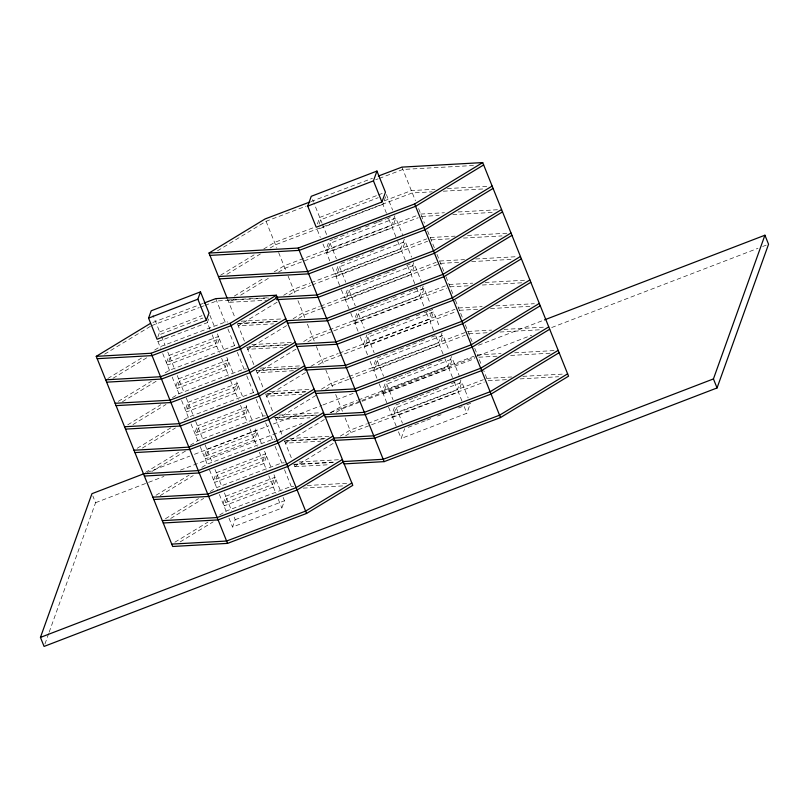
<?xml version="1.0" encoding="UTF-8"?>
<svg xmlns="http://www.w3.org/2000/svg" width="809" height="809" viewBox="0 0 809 809"><rect width="100%" height="100%" fill="white"/><g stroke="black" fill="none" stroke-linecap="round" stroke-linejoin="round"><path stroke-width="0.61" stroke-dasharray="4.04 3.03" d="M44.93 644.045L48.752 633.356M49.177 632.163L95.563 502.713L92.843 495.947M157.826 337.161L159.697 331.912L152.992 315.237M167.797 352.046L169.132 355.384L166.502 362.725L215.791 343.805L218.42 336.453L217.075 333.116M170.082 357.73L167.453 365.071L216.731 346.151L219.36 338.799L170.082 357.73L174.997 369.956M177.232 375.518L178.577 378.855L175.937 386.196L225.226 367.276L227.855 359.924L226.51 356.597M179.517 381.201L176.888 388.542L226.166 369.622L228.795 362.27L179.517 381.201L183.987 392.325M209.976 329.344L207.296 322.68L209.551 316.38M186.222 397.876L188.012 402.326L185.372 409.667L234.661 390.747L237.29 383.395L235.5 378.956M188.952 404.672L186.323 412.024L235.601 393.093L238.23 385.751L188.952 404.672L193.867 416.908M195.657 421.347L197.447 425.797L194.807 433.149L244.096 414.218L246.725 406.876L245.38 403.539M198.387 428.143L195.758 435.495L245.036 416.564L247.665 409.223L198.387 428.143L203.302 440.379M205.092 444.829L206.882 449.268L204.252 456.62L253.53 437.689L256.16 430.348L254.815 427.01M207.822 451.614L205.193 458.966L254.471 440.035L257.1 432.694L207.822 451.614L212.292 462.738M214.972 469.412L216.316 472.739L213.687 480.091L262.965 461.16L265.595 453.819L264.26 450.482M217.257 475.095L214.628 482.437L263.906 463.506L266.535 456.165L217.257 475.095L222.172 487.321M317.401 223.962L319.737 217.429L313.932 202.978M319.12 224.133L320.688 219.785L378.177 197.699M224.406 492.883L225.751 496.22L223.122 503.562L272.4 484.631L275.03 477.29L273.24 472.84M226.692 498.566L224.063 505.908L273.341 486.978L275.98 479.636L226.692 498.566L231.607 510.792M394.883 215.669L391.374 225.458L325.663 250.699L329.172 240.91L332.691 239.555M329.738 260.832L326.614 253.045L330.123 243.256L395.823 218.015L402.528 234.691M283.13 497.424L284.465 500.761L281.835 508.103L232.557 527.033L235.186 519.691L233.397 515.242M404.318 239.14L400.809 248.929L335.098 274.17L338.607 264.381M339.618 285.415L336.048 276.516L339.558 266.727L405.258 241.487L411.518 257.05M413.753 262.612L410.244 272.411L344.543 297.641L348.052 287.852M349.053 308.886L345.483 299.987L348.992 290.198L414.704 264.958L421.408 281.643M386.459 213.232L382.879 204.333L385.61 196.718M423.188 286.083L419.679 295.882L353.978 321.112L357.487 311.323M358.043 331.245L354.918 323.458L358.427 313.67L424.138 288.429L430.388 304.002M395.894 236.703L392.314 227.814L395.823 218.015M429.104 310.909L432.623 309.554L429.114 319.353L363.413 344.583L366.922 334.795M367.478 354.716L364.353 346.93L367.862 337.141L433.573 311.91L439.823 327.473M405.329 260.174L401.76 251.286L405.258 241.487M442.058 333.025L438.559 342.824L372.848 368.055L376.357 358.266L390.434 352.855M376.913 378.187L373.788 370.411L377.297 360.612L443.008 335.381L449.268 350.944M414.764 283.646L411.194 274.757L414.704 264.958M451.503 356.506L447.994 366.295L382.283 391.536L385.792 381.737L397.522 377.237M386.803 402.771L383.223 393.882L386.732 384.083L452.443 358.852L459.148 375.528M423.754 306.004L420.629 298.228L424.138 288.429M460.938 379.977L457.429 389.766L391.718 415.007L395.227 405.208L412.823 398.453M396.238 426.242L392.658 417.353L396.167 407.554L461.878 382.323L468.138 397.886M433.634 330.588L430.064 321.699L433.573 311.91M466.854 404.793L470.373 403.448L466.864 413.237L401.153 438.478L404.662 428.679M443.069 354.069L439.499 345.17L443.008 335.381M452.504 377.54L448.934 368.641L452.443 358.852M461.949 401.011L458.369 392.112L461.878 382.323M217.5 250.81L266.07 221.292L306.166 206.103M220.594 275.212L254.056 254.875M263.764 248.98L274.554 242.417L314.65 227.228M226.935 274.281L260.397 253.945M270.105 248.039L275.505 244.763L412.297 192.936L432.178 191.824M104.644 354.16L150.454 326.31M234.347 296.064L263.491 278.357M274.281 271.794L283.989 265.888L417.252 215.406M234.216 299.067L228.816 302.344L266.535 300.23M240.688 295.133L268.75 278.074M278.458 272.168L284.94 268.234L418.192 217.752M107.809 378.521L141.899 357.8M154.691 350.024L160.01 346.788L225.165 322.103L227.642 321.962M113.017 378.278L148.168 356.911M283.716 295.265L293.434 289.359L309.938 283.11M277.103 302.202L238.25 325.825L273.462 323.843M288.975 294.992L294.375 291.705L310.878 285.456M118.316 401.345L151.334 381.272M165.188 372.848L169.445 370.259L234.61 345.574L237.077 345.433M122.452 401.749L156.542 381.029M293.151 318.736L302.869 312.83L319.373 306.581M286.538 325.673L247.696 349.296L282.897 347.314M298.41 318.463L303.81 315.176L320.324 308.927M127.751 424.816L160.779 404.743M172.489 397.613L178.88 393.73L244.045 369.046L246.512 368.914M132.959 424.573L165.976 404.5M303.668 341.55L312.304 336.301L445.557 285.82M295.983 349.144L257.131 372.767L293.586 370.714M307.845 341.934L313.245 338.647L446.497 288.166M137.186 448.287L171.275 427.567M184.058 419.79L188.325 417.201L253.48 392.517L255.947 392.385M142.394 448.044L175.411 427.971M310.949 366.335L321.739 359.772L338.243 353.523M305.418 372.625L266.566 396.238L301.767 394.256M318.362 364.748L322.68 362.129L455.932 311.637M145.559 472.405L178.577 452.332M190.297 445.213L197.76 440.672L262.915 415.988L265.382 415.856M151.829 471.516L185.918 450.795M321.456 389.149L331.174 383.254L347.678 376.994M315.925 395.439L276 419.709L309.948 417.798M325.643 389.534L332.115 385.6L348.628 379.34M156.056 495.229L189.084 475.156M201.866 467.39L207.195 464.144L272.35 439.469L274.817 439.327M160.192 495.634L193.22 475.561M330.891 412.63L340.609 406.725L357.123 400.465M324.288 419.568L285.435 443.18L320.637 441.198M336.16 412.347L341.55 409.071L474.812 358.589M165.491 518.7L198.518 498.627M210.239 491.508L216.63 487.625L281.785 462.94L284.262 462.799M170.699 518.458L203.726 498.384M340.336 436.102L350.044 430.196L366.558 423.936M294.243 465.084L294.87 466.651L333.723 443.039M345.595 435.818L350.985 432.542L484.247 382.06M174.926 542.172L207.953 522.098M219.674 514.979L226.065 511.096L291.22 486.411L293.697 486.27M180.134 541.929L213.161 521.856M319.737 217.429L377.237 195.353M378.41 194.898L383.102 193.098M382.879 204.333L317.179 229.574L320.303 237.361M333.864 239.1L347.951 233.7M352.643 231.89L356.162 230.545M357.335 230.09L360.854 228.735M365.547 226.935L369.066 225.58M373.768 223.78L377.287 222.424M378.46 221.979L385.499 219.269M386.672 218.824L390.191 217.469M326.614 253.045L392.314 227.814M159.697 331.912L201.947 315.692M340.953 263.471L348.001 260.771M349.175 260.326L363.251 254.916M370.289 252.206L376.155 249.961M380.857 248.151L384.376 246.806M160.647 334.259L202.887 318.038M158.008 341.6L207.296 322.68M336.048 276.516L401.76 251.286M169.132 355.384L218.42 336.453M350.398 286.952L355.09 285.142M356.263 284.697L363.302 281.987M364.475 281.542L376.205 277.032M377.378 276.587L384.417 273.877M385.6 273.432L397.33 268.922M406.715 265.322L410.234 263.967M345.483 299.987L411.194 274.757M178.577 378.855L227.855 359.924M358.66 310.868L362.179 309.523M363.352 309.068L383.294 301.403M384.467 300.958L391.505 298.248M392.689 297.803L396.208 296.448M400.9 294.648L404.419 293.293M409.111 291.493L412.63 290.138M413.803 289.693L420.842 286.983M354.918 323.458L420.629 298.228M188.012 402.326L237.29 383.395M368.095 334.339L383.345 328.484M384.518 328.029L398.604 322.629M405.643 319.919L411.508 317.674M416.2 315.864L419.719 314.519M424.412 312.709L427.931 311.364M364.353 346.93L430.064 321.699M197.447 425.797L246.725 406.876M391.607 352.411L398.645 349.7M399.818 349.255L411.559 344.745M412.732 344.3L419.77 341.59M420.943 341.145L426.808 338.89M431.5 337.09L435.02 335.735M373.788 370.411L439.499 345.17M206.882 449.268L256.16 430.348M147.339 472.416L189.761 456.114M194.484 454.304L268.73 425.787M273.442 423.977L321.77 405.42M322.943 404.965L354.767 392.749M478.523 345.221L544.528 319.868M398.695 376.782L405.734 374.082M406.907 373.627L418.647 369.116M419.82 368.671L426.859 365.961M428.032 365.516L431.551 364.161M438.589 361.461L442.108 360.106M95.563 502.713L147.42 482.791M148.603 482.336L163.924 476.45M180.427 470.12L301.818 423.491M330.112 412.63L360.753 400.859M361.926 400.404L476.258 356.496M477.431 356.051L531.655 335.219M551.687 327.534L757.942 248.312M762.654 246.502L766.194 245.147M383.223 393.882L448.934 368.641M216.316 472.739L265.595 453.819M413.996 397.998L418.698 396.198M419.871 395.743L433.948 390.342M435.121 389.887L438.64 388.532M451.543 383.577L455.062 382.232M392.658 417.353L458.369 392.112M225.751 496.22L275.03 477.29M408.181 427.334L425.787 420.569M426.96 420.124L432.825 417.869M437.517 416.069L441.036 414.714M458.632 407.948L462.151 406.603M235.186 519.691L284.465 500.761M311.111 201.522L372.433 178.293M375.74 179.74L378.096 178.85M379.279 178.405L402.862 169.465L473.7 165.491M384.235 200.865L411.356 190.59L434.969 189.266M152.901 322.437L198.286 305.246M199.449 304.801L202.938 303.476M151.526 325.663L199.226 307.592M200.389 307.147L203.878 305.832M205.041 305.387L216.681 300.978L268.639 298.056M311.121 282.665L426.687 238.877M312.062 285.011L427.627 241.224M320.556 306.136L436.122 262.349M321.497 308.482L440.602 263.36L459.249 262.308M339.426 353.078L454.992 309.291M348.861 376.549L467.966 331.427L491.579 330.102M349.801 378.895L465.377 335.118M358.296 400.02L473.862 356.243M367.731 423.491L483.297 379.714M447.397 188.568L488.414 186.262M443.372 191.197L484.379 188.891M420.791 214.061L444.404 212.737M458.076 211.968L497.848 209.733M421.732 216.418L439.135 215.437M452.807 214.668L495.057 212.292M430.226 237.543L455.083 236.137M467.511 235.439L507.283 233.204M431.167 239.889L449.814 238.837M463.486 238.068L502.015 235.904M439.661 261.014L464.518 259.618M475.702 258.981L517.962 256.615M471.677 261.61L511.45 259.376M449.096 284.485L472.709 283.16M485.137 282.462L526.153 280.157M450.037 286.831L468.684 285.779M482.356 285.011L522.129 282.776M227.875 299.997L269.367 297.672M458.531 307.956L482.144 306.631M495.816 305.863L534.344 303.699M241.254 321.203L280.834 318.979M459.472 310.302L479.363 309.18M490.547 308.553L531.564 306.247M238.564 323.398L277.548 321.213M237.249 323.822L278.074 321.537M504.007 329.405L545.023 327.099M251.923 344.604L291.513 342.379M468.907 333.773L488.798 332.661M499.982 332.024L539.755 329.789M288.237 344.614L246.745 346.95L253.986 364.94M246.684 347.294L287.508 345.008M477.401 354.898L501.014 353.573M514.686 352.805L555.702 350.499M260.124 368.146L300.948 365.85M496.989 356.203L478.341 357.244L481.042 363.949M510.661 355.434L550.433 353.199M298.925 368.014L256.18 370.421L263.421 388.411M256.119 370.775L295.71 368.55M486.836 378.369L511.692 376.974M522.887 376.347L563.893 374.041M269.559 391.617L311.617 389.25M506.424 379.674L487.787 380.715L483.742 370.653M520.096 378.905L558.625 376.741M266.879 393.821L305.853 391.627M266.788 394.175L305.145 392.021M278.994 415.088L319.818 412.792M276.314 417.292L316.541 415.027M273.755 417.788L317.047 415.351M289.662 438.488L329.253 436.263M285.749 440.763L325.976 438.498M284.424 441.188L324.015 438.963M299.108 461.959L338.688 459.745M293.93 464.305L334.157 462.05M293.859 464.659L333.45 462.435M294.87 466.651L330.072 464.679M307.299 485.501L349.367 483.145M303.294 488.13L344.118 485.835M401.921 167.119L415.442 200.763M418.587 208.591L424.432 223.122M427.577 230.939L434.312 247.706M437.012 254.42L443.747 271.177M445.992 276.769L452.737 293.536M455.427 300.24L462.617 318.129M465.317 324.834L472.051 341.6M474.752 348.305L477.897 356.132M386.389 194.544L392.648 210.107M388.694 218.794L391.374 225.458M397.684 241.153L400.809 248.929M407.564 265.736L410.244 272.411M416.554 288.095L419.679 295.882M426.434 312.678L429.114 319.353M435.869 336.15L438.559 342.824M444.859 358.508L447.994 366.295M454.294 381.979L457.429 389.766M464.184 406.573L466.864 413.237M312.587 199.641L313.477 201.866M320.688 219.785L322.022 223.112M322.467 224.224L326.937 235.348M330.123 243.256L336.372 258.819M339.558 266.727L345.817 282.29M348.992 290.198L355.252 305.762M358.427 313.67L364.232 328.12M367.862 337.141L374.122 352.704M377.297 360.612L383.557 376.175M386.732 384.083L392.992 399.656M396.167 407.554L402.427 423.127M322.983 244.025L325.663 250.699M332.418 267.496L335.098 274.17M341.408 289.865L344.543 297.641M350.843 313.336L353.978 321.112M360.278 336.807L363.413 344.583M370.168 361.39L372.848 368.055M379.148 383.749L382.283 391.536M388.593 407.22L391.718 415.007M398.473 431.804L401.153 438.478M266.07 221.292L276.85 248.12M278.65 252.59L285.84 270.469M288.085 276.061L295.275 293.94M297.965 300.655L305.155 318.534M307.4 324.126L314.59 342.005M316.39 346.474L324.025 365.476M325.825 369.946L333.015 387.835M335.715 394.539L342.45 411.306M345.15 418.01L350.985 432.542M227.471 298.996L235.106 317.998M237.624 324.257L244.551 341.469M265.665 394.003L272.855 411.882M275.05 417.363L282.29 435.353M284.495 440.834L291.725 458.824M215.73 298.632L225.66 323.337M227.905 328.919L235.55 347.921M237.35 352.39L244.985 371.392M246.785 375.861L254.42 394.863M256.22 399.343L262.955 416.109M265.655 422.814L273.29 441.815M275.09 446.285L282.725 465.286M284.525 469.756L292.16 488.757M209.925 315.328L214.84 327.564M219.36 338.799L224.275 351.035M228.795 362.27L233.71 374.506M238.23 385.751L242.7 396.865M247.665 409.223L252.59 421.449M257.1 432.694L262.025 444.92M266.535 456.165L271.46 468.391M275.98 479.636L280.895 491.862M212.211 334.906L215.791 343.805M216.731 346.151L219.411 352.815M221.646 358.377L225.226 367.276M226.166 369.622L228.846 376.286M230.636 380.736L234.661 390.747M235.601 393.093L238.281 399.767M240.516 405.319L244.096 414.218M245.036 416.564L247.716 423.238M249.951 428.79L253.53 437.689M254.471 440.035L257.151 446.71M259.386 452.271L262.965 461.16M263.906 463.506L266.586 470.181M268.821 475.743L272.4 484.631M273.341 486.978L276.031 493.652M278.266 499.214L281.835 508.103M161.537 336.483L165.117 345.372M157.816 341.307L160.698 348.274M162.751 353.604L170.396 372.605M172.186 377.075L179.123 394.104M181.62 400.546L189.266 419.547M191.066 424.027L198.701 443.029M200.227 446.608L208.135 466.5M209.48 469.847L217.57 489.971M219.37 494.441L227.005 513.442M228.977 518.134L232.557 527.033"/><path stroke-width="1.21" d="M148.573 318.129L151.212 310.787L200.49 291.857L208.985 312.982L206.346 320.324L157.067 339.254L148.573 318.129L197.861 299.199L200.49 291.857M544.528 319.868L764.92 235.217L768.55 244.237L717.057 387.946L44.08 646.421L40.45 637.401L91.943 493.692L143.8 473.771M307.744 206.103L311.253 196.304L376.954 171.073L385.448 192.198L381.939 201.987L316.228 227.228L307.744 206.103L373.445 180.862L376.954 171.073M717.057 387.946L713.437 378.925L764.92 235.217M227.026 297.874L209.005 253.055L265.119 218.946L309.938 201.967M204.101 303.041L215.73 298.632L276.354 295.224L352.785 485.349L306.56 513.442L227.541 543.385L172.681 546.469L96.251 356.344L150.575 323.317M209.005 253.055L298.268 248.039L414.643 203.959L482.7 162.579L568.565 376.175L500.508 417.555L384.133 461.636L343.906 463.901M483.651 164.935L415.583 206.305L299.209 250.385L209.946 255.401M96.251 356.344L151.111 353.26L230.13 323.317L276.354 295.224M277.295 297.57L231.071 325.673L152.052 355.606L97.191 358.69M492.135 186.06L424.078 227.43L307.703 271.511L218.44 276.526M493.086 188.406L425.018 229.776L308.654 273.857L219.381 278.872M285.789 318.695L239.565 346.798L160.546 376.731L105.686 379.815M286.73 321.042L240.516 349.144L161.487 379.077L106.626 382.161M501.58 209.531L433.513 250.901L317.138 294.982L275.657 297.318M502.52 211.877L434.453 253.247L318.089 297.338L276.597 299.664M295.224 342.167L249 370.269L169.981 400.202L115.121 403.286M296.165 344.523L249.951 372.615L170.921 402.548L116.061 405.633M511.015 233.002L442.948 274.372L326.573 318.463L286.346 320.718M511.955 235.348L443.888 276.718L327.524 320.809L287.286 323.064M304.659 365.648L258.435 393.74L179.416 423.673L124.556 426.758M305.6 367.994L259.386 396.086L180.356 426.019L125.496 429.104M520.45 256.473L452.383 297.843L336.008 341.934L295.781 344.189M521.39 258.819L453.333 300.19L336.959 344.28L296.721 346.535M314.094 389.119L267.87 417.211L188.851 447.144L133.991 450.229M315.035 391.465L268.821 419.558L189.791 449.491L134.931 452.575M529.885 279.944L461.818 321.315L345.453 365.405L305.215 367.66M530.825 282.29L462.768 323.661L346.394 367.751L304.902 370.077M323.529 412.59L277.315 440.683L198.286 470.616L143.426 473.7M324.47 414.936L278.256 443.029L199.226 472.962L144.366 476.046M539.32 303.415L471.253 344.786L354.888 388.876L314.65 391.131M540.26 305.762L472.203 347.132L355.829 391.222L315.591 393.477M332.964 436.061L286.75 464.154L207.721 494.087L152.861 497.171M333.905 438.407L287.691 466.5L208.661 496.443L153.801 499.517M548.755 326.887L480.688 368.257L364.323 412.347L324.085 414.602M549.695 329.233L481.638 370.603L365.263 414.693L325.036 416.959M342.399 459.532L296.185 487.625L217.156 517.568L162.296 520.642M343.35 461.878L297.125 489.971L218.106 519.914L163.236 522.988M558.19 350.358L490.133 391.728L373.758 435.818L333.52 438.084M559.13 352.704L491.073 394.084L374.698 438.165L333.207 440.5M351.834 483.003L305.62 511.096L226.591 541.039L171.73 544.113M567.625 373.829L499.568 415.209L383.193 459.29L342.955 461.555M40.45 637.401L713.437 378.925M378.329 176.059L401.921 167.119L482.7 162.579M414.643 203.959L500.508 417.555M373.445 180.862L381.939 201.987M298.268 248.039L384.133 461.636M230.13 323.317L306.56 513.442M197.861 299.199L206.346 320.324M151.111 353.26L227.541 543.385"/></g></svg>
